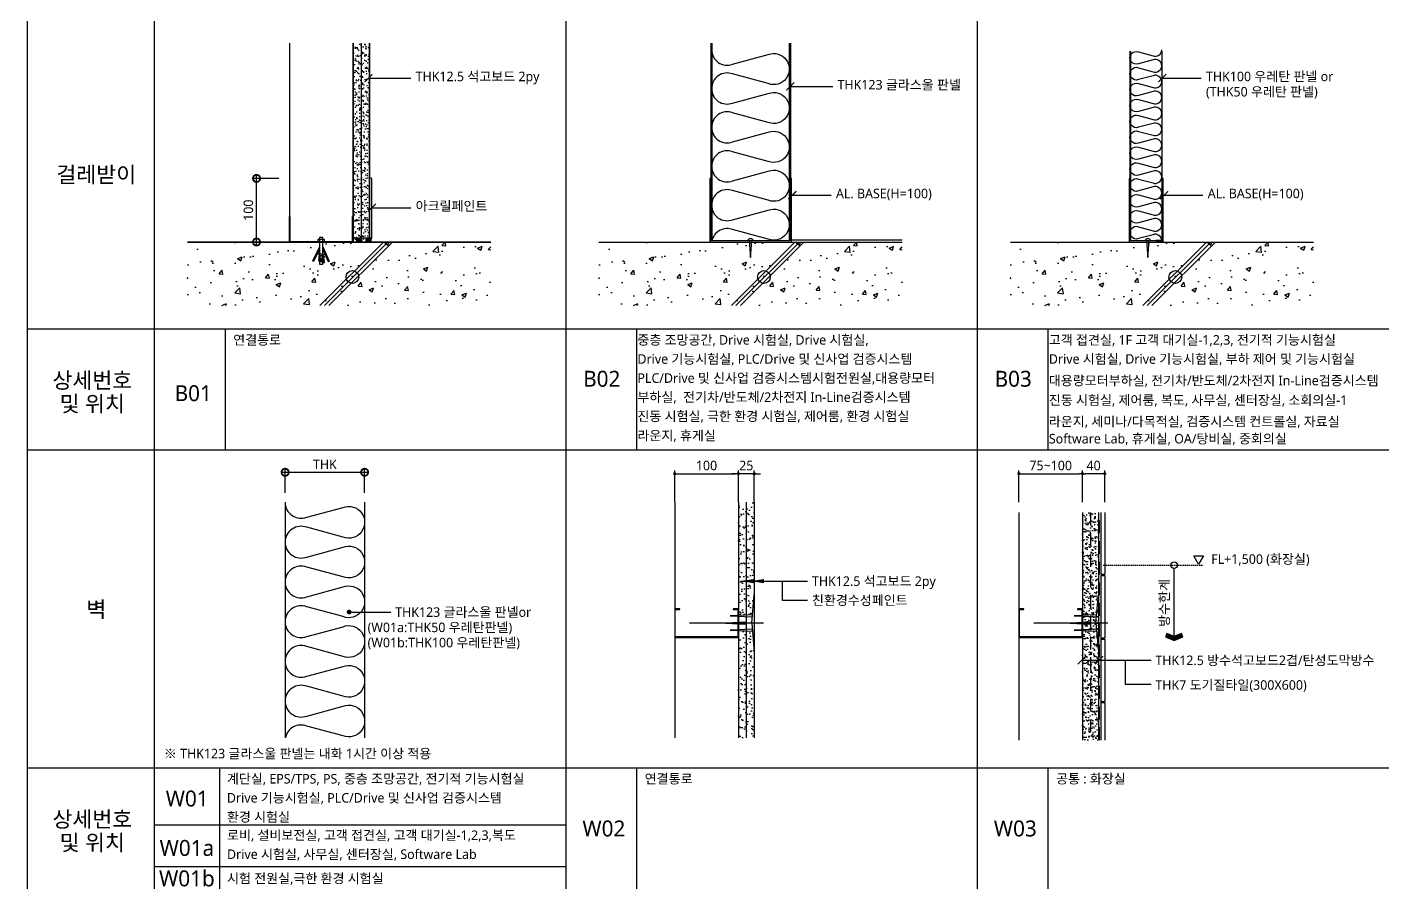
# Model space of a CAD drawing. Header units: millimetres. Extents: x 233 to 16681, y 105 to 2867.
# Drawn here: x 8642 to 10775, y 105 to 1460 of the extents above; entities that cross this region are included whole.
import ezdxf
from ezdxf.enums import TextEntityAlignment as Align

# ---------------------------------------------------------------- set-up
doc = ezdxf.new("R2010")
doc.units = ezdxf.units.MM
doc.header["$LTSCALE"] = 5
for name, pattern in [('C301', [30, 27, -1, 1, -1]), ('DOT', [6.35, 0, -6.35]), ('HIDDENX25', [6.5, 4, -2.5])]:
    doc.linetypes.add(name, pattern=pattern)
doc.layers.get('Defpoints').update_dxf_attribs({"color": 137})
for name, color, linetype in [('01-CEN', 1, 'C301'), ('01FIN', 9, 'Continuous'), ('01HAT', 8, 'Continuous'), ('01석고보드', 73, 'Continuous'), ('01외벽패널', 3, 'Continuous'), ('01하지철물', 8, 'Continuous'), ('2', 2, 'Continuous'), ('7', 7, 'Continuous'), ('8', 8, 'Continuous'), ('8hat', 8, 'Continuous'), ('A-ANNO-LEDE', 6, 'Continuous'), ('A-TABL-ENDL', 2, 'Continuous'), ('A-TABL-SUBL', 4, 'Continuous'), ('CON', 2, 'Continuous'), ('DIM', 7, 'Continuous'), ('FIN-5', 5, 'Continuous'), ('FIN4', 4, 'Continuous'), ('HAT', 8, 'Continuous'), ('HAT8', 8, 'Continuous'), ('INSUL', 252, 'Continuous'), ('SYM-2', 3, 'Continuous'), ('SYM-LEAD', 6, 'Continuous'), ('TEXT', 3, 'Continuous'), ('WAL4', 4, 'HIDDENX25'), ('WID', 4, 'Continuous')]:
    doc.layers.add(name, color=color, linetype=linetype)
doc.styles.add('arial', font='malgun.ttf')
doc.styles.add('S1', font='malgun.ttf')
doc.styles.get("Standard").update_dxf_attribs({"font": 'malgun.ttf'})
doc.styles.add('굴림체(옥산)', font='malgun.ttf')
doc.styles.add('스타일1', font='malgun.ttf')
doc.dimstyles.new('CJA$0', dxfattribs={"dimscale": 300, "dimtxt": 2.7, "dimasz": 1, "dimexe": 2, "dimexo": 3, "dimgap": 1, "dimtad": 1, "dimdec": 0, "dimzin": 1, "dimdsep": 46, "dimtxsty": 'arial', "dimblk": 'DOT', "dimcen": 0.09, "dimdle": 1, "dimclrd": 256, "dimclre": 256, "dimclrt": 3, "dimadec": 0, "dimazin": 0, "dimtfac": 1, "dimtdec": 0, "dimtmove": 2, "dimatfit": 3, "dimldrblk": 'DOT', "dimfxl": 1, "dimtolj": 1, "dimtzin": 1, "dimarcsym": 0})
doc.dimstyles.new('CJA-5', dxfattribs={"dimscale": 5, "dimtxt": 3, "dimasz": 1, "dimexe": 1, "dimexo": 1, "dimgap": 1, "dimtad": 1, "dimdec": 0, "dimdsep": 46, "dimtxsty": 'arial', "dimblk": 'DOT', "dimcen": 1, "dimclrd": 7, "dimclre": 7, "dimclrt": 3, "dimadec": 0, "dimazin": 0, "dimtfac": 1, "dimtdec": 0, "dimtix": 1, "dimtmove": 2, "dimatfit": 3, "dimldrblk": 'DOT', "dimfxl": 1, "dimtolj": 1, "dimtzin": 0, "dimlwd": -1, "dimlwe": -1, "dimarcsym": 0})
doc.dimstyles.new('DIM-QD 1', dxfattribs={"dimtxt": 3, "dimasz": 1.5, "dimexe": 1, "dimexo": 0, "dimgap": 1, "dimtad": 1, "dimdec": 3, "dimdsep": 46, "dimlunit": 6, "dimtxsty": '굴림체(옥산)', "dimblk1": 'ARCHTICK', "dimblk2": 'ARCHTICK', "dimsah": 1, "dimcen": 0, "dimclrd": 256, "dimclre": 256, "dimclrt": 3, "dimazin": 2, "dimtfac": 1, "dimtdec": 3, "dimtix": 1, "dimtmove": 2, "dimatfit": 3, "dimldrblk": 'ARCHTICK', "dimfxl": 1, "dimtolj": 1, "dimtzin": 0, "dimarcsym": 0})
doc.dimstyles.new('LEDER-triangle', dxfattribs={"dimscale": 4, "dimtxt": 3, "dimasz": 5, "dimexe": 2, "dimexo": 2, "dimgap": 1, "dimtad": 1, "dimtxsty": 'arial', "dimblk": 'DOTSMALL', "dimcen": 1, "dimdle": 2, "dimclrd": 256, "dimclre": 256, "dimclrt": 256, "dimadec": 0, "dimazin": 0, "dimtfac": 1, "dimtmove": 0, "dimatfit": 3, "dimfxl": 1, "dimlwd": -1, "dimlwe": -1, "dimarcsym": 0})
pattern_1 = [(37.50000000000001, (0, -690), (-0.4800093887952137, 14.68239711988027), [0, -11.5824, 0, -12.954, 0, -12.3825]), (7.499999999999999, (0, -690), (13.48569849414008, 21.50475301705063), [0, -6.248400000000001, 0, -10.4394, 0, -4.0005]), (327.5, (-9.372599999999998, -690), (23.72977110724374, 0.04311554035637286), [0, -3.81, 0, -13.716, 0, -17.907]), (317.5, (-9.372599999999998, -690), (22.90669357416892, 6.687879697716489), [0, -1.905, 0, -8.991599999999998, 0, -10.287])]

# ---------------------------------------------------------------- blocks, each defined once
blk = doc.blocks.new('_ARCHTICK')
at = {"color": 0, "linetype": 'ByBlock', "const_width": 0.15}
blk.add_lwpolyline([(-0.5, -0.5), (0.5, 0.5)], dxfattribs=at)
blk = doc.blocks.new('_DotSmall')
at = {"color": 0, "linetype": 'ByBlock', "const_width": 0.5}
blk.add_lwpolyline([(-0.0625, 0, 1), (0.0625, 0, 1)], format="xyb", close=True, dxfattribs=at)
blk = doc.blocks.new('*D14')
at = {"layer": 'Defpoints', "color": 0, "transparency": 16777216}
for p in [(9173.255439051158, 760.018997980429), (9048.255439051158, 712.7923357180871), (9173.255439051158, 712.7923357180871)]:
    blk.add_point(p, dxfattribs=at)
at = {"layer": 'DIM', "color": 7, "lineweight": -2, "transparency": 16777216}
for p, q in [((9043.255439051158, 760.018997980429), (9178.255439051158, 760.018997980429)), ((9048.255439051158, 727.7923357180871), (9048.255439051158, 765.018997980429)), ((9173.255439051158, 727.7923357180871), (9173.255439051158, 765.018997980429))]:
    blk.add_line(p, q, dxfattribs=at)
at = {"layer": 'DIM', "color": 7, "lineweight": -2, "transparency": 16777216, "xscale": 22.5, "yscale": 22.5, "zscale": 22.5, "rotation": 180}
blk.add_blockref('_DotSmall', (9048.255439051158, 760.018997980429), dxfattribs=at)
at = {"layer": 'DIM', "color": 7, "lineweight": -2, "transparency": 16777216, "xscale": 22.5, "yscale": 22.5, "zscale": 22.5}
blk.add_blockref('_DotSmall', (9173.255439051158, 760.018997980429), dxfattribs=at)
at = {"layer": 'DIM', "color": 3, "transparency": 16777216, "insert": (9110.755439051158, 772.518997980429), "char_height": 15, "attachment_point": 5, "style": '스타일1'}
blk.add_mtext('\\A1;THK', dxfattribs=at)
blk = doc.blocks.new('_DOT')
at = {"color": 0, "linetype": 'ByBlock'}
blk.add_line((-0.5, 0), (-1, 0), dxfattribs=at)
at = {"color": 0, "linetype": 'ByBlock', "const_width": 0.5}
blk.add_lwpolyline([(-0.25, 0, 1), (0.25, 0, 1)], format="xyb", close=True, dxfattribs=at)
blk = doc.blocks.new('*D29')
at = {"layer": 'Defpoints', "color": 0, "transparency": 16777216}
for p in [(9760.955505515418, 757.7923357185055), (9760.955505515418, 707.7923357180765), (9785.955505515416, 707.7923357180871)]:
    blk.add_point(p, dxfattribs=at)
at = {"layer": 'DIM', "color": 7, "transparency": 16777216}
for p, q in [((9755.955505515418, 757.7923357185055), (9750.955505515418, 757.7923357185055)), ((9760.955505515418, 712.7923357180765), (9760.955505515418, 762.7923357185055)), ((9785.955505515416, 757.7923357185055), (9760.955505515418, 757.7923357185055)), ((9785.955505515416, 712.7923357180871), (9785.955505515416, 762.7923357185055)), ((9790.955505515416, 757.7923357185055), (9795.955505515416, 757.7923357185055))]:
    blk.add_line(p, q, dxfattribs=at)
at = {"layer": 'DIM', "color": 7, "transparency": 16777216, "xscale": 5, "yscale": 5, "zscale": 5}
blk.add_blockref('_DOT', (9760.955505515418, 757.7923357185055), dxfattribs=at)
at = {"layer": 'DIM', "color": 7, "transparency": 16777216, "xscale": 5, "yscale": 5, "zscale": 5, "rotation": 180}
blk.add_blockref('_DOT', (9785.955505515416, 757.7923357185055), dxfattribs=at)
at = {"layer": 'DIM', "color": 3, "transparency": 16777216, "insert": (9773.455505515416, 770.5419960445925), "char_height": 15, "attachment_point": 5, "style": 'arial'}
blk.add_mtext('\\A1;25', dxfattribs=at)
blk = doc.blocks.new('*D31')
at = {"layer": 'Defpoints', "color": 0, "transparency": 16777216}
for p in [(9003.291778065837, 1222.086171314164), (9053.291778066286, 1222.086171314164), (9053.291778066243, 1122.086171314048)]:
    blk.add_point(p, dxfattribs=at)
at = {"layer": 'DIM', "color": 7, "lineweight": -2, "transparency": 16777216}
for p, q in [((9038.291778066286, 1222.086171314164), (8998.291778065837, 1222.086171314164)), ((9003.291778065837, 1117.086171314048), (9003.291778065837, 1227.086171314164)), ((9038.291778066243, 1122.086171314048), (8998.291778065837, 1122.086171314048))]:
    blk.add_line(p, q, dxfattribs=at)
at = {"layer": 'DIM', "color": 7, "lineweight": -2, "transparency": 16777216, "xscale": 22.5, "yscale": 22.5, "zscale": 22.5}
for p, rotation in [((9003.291778065837, 1222.086171314164), 90), ((9003.291778065837, 1122.086171314048), 270)]:
    blk.add_blockref('_DotSmall', p, dxfattribs=dict(at, rotation=rotation))
at = {"layer": 'DIM', "color": 3, "transparency": 16777216, "insert": (8990.501356870185, 1172.086171314107), "char_height": 15, "attachment_point": 5, "rotation": 90, "style": '스타일1'}
blk.add_mtext('\\A1;100', dxfattribs=at)
blk = doc.blocks.new('HILTI')
at = {"layer": '2'}
blk.add_lwpolyline([(4, 0, 1), (-4, 0)], format="xyb", close=True, dxfattribs=at)
blk.add_lwpolyline([(2, 0), (0, -26), (-2, 0)], dxfattribs=at)
blk = doc.blocks.new('*D32')
at = {"layer": 'Defpoints', "color": 0, "transparency": 16777216}
for p in [(9760.955505515414, 757.7923357185055), (9660.95550551612, 707.7923357181189), (9760.955505515414, 707.7923357180765)]:
    blk.add_point(p, dxfattribs=at)
at = {"layer": 'DIM', "color": 7, "transparency": 16777216}
for p, q in [((9660.95550551612, 712.7923357181189), (9660.95550551612, 762.7923357185055)), ((9665.95550551612, 757.7923357185055), (9755.955505515414, 757.7923357185055)), ((9760.955505515414, 712.7923357180765), (9760.955505515414, 762.7923357185055))]:
    blk.add_line(p, q, dxfattribs=at)
at = {"layer": 'DIM', "color": 7, "transparency": 16777216, "xscale": 5, "yscale": 5, "zscale": 5, "rotation": 180}
blk.add_blockref('_DOT', (9660.95550551612, 757.7923357185055), dxfattribs=at)
at = {"layer": 'DIM', "color": 7, "transparency": 16777216, "xscale": 5, "yscale": 5, "zscale": 5}
blk.add_blockref('_DOT', (9760.955505515414, 757.7923357185055), dxfattribs=at)
at = {"layer": 'DIM', "color": 3, "transparency": 16777216, "insert": (9710.955505515767, 770.5827569141576), "char_height": 15, "attachment_point": 5, "style": 'arial'}
blk.add_mtext('\\A1;100', dxfattribs=at)
blk = doc.blocks.new('*D33')
at = {"layer": 'Defpoints', "color": 0, "transparency": 16777216}
for p in [(10302.13086669576, 757.7923357184834), (10302.13086669576, 707.7923357180545), (10337.13086669573, 707.792335718065)]:
    blk.add_point(p, dxfattribs=at)
at = {"layer": 'DIM', "color": 7, "transparency": 16777216}
for p, q in [((10302.13086669576, 712.7923357180545), (10302.13086669576, 762.7923357184834)), ((10332.13086669573, 757.7923357184834), (10307.13086669576, 757.7923357184834)), ((10337.13086669573, 712.792335718065), (10337.13086669573, 762.7923357184834))]:
    blk.add_line(p, q, dxfattribs=at)
at = {"layer": 'DIM', "color": 7, "transparency": 16777216, "xscale": 5, "yscale": 5, "zscale": 5, "rotation": 180}
blk.add_blockref('_DOT', (10302.13086669576, 757.7923357184834), dxfattribs=at)
at = {"layer": 'DIM', "color": 7, "transparency": 16777216, "xscale": 5, "yscale": 5, "zscale": 5}
blk.add_blockref('_DOT', (10337.13086669573, 757.7923357184834), dxfattribs=at)
at = {"layer": 'DIM', "color": 3, "transparency": 16777216, "insert": (10319.63086669575, 770.5419960445704), "char_height": 15, "attachment_point": 5, "style": 'arial'}
blk.add_mtext('\\A1;40', dxfattribs=at)
blk = doc.blocks.new('*D34')
at = {"layer": 'Defpoints', "color": 0, "transparency": 16777216}
for p in [(10302.13086669576, 757.7923357184834), (10202.13086669647, 707.7923357180969), (10302.13086669576, 707.7923357180545)]:
    blk.add_point(p, dxfattribs=at)
at = {"layer": 'DIM', "color": 7, "transparency": 16777216}
for p, q in [((10202.13086669647, 712.7923357180969), (10202.13086669647, 762.7923357184834)), ((10207.13086669647, 757.7923357184834), (10297.13086669576, 757.7923357184834)), ((10302.13086669576, 712.7923357180545), (10302.13086669576, 762.7923357184834))]:
    blk.add_line(p, q, dxfattribs=at)
at = {"layer": 'DIM', "color": 7, "transparency": 16777216, "xscale": 5, "yscale": 5, "zscale": 5, "rotation": 180}
blk.add_blockref('_DOT', (10202.13086669647, 757.7923357184834), dxfattribs=at)
at = {"layer": 'DIM', "color": 7, "transparency": 16777216, "xscale": 5, "yscale": 5, "zscale": 5}
blk.add_blockref('_DOT', (10302.13086669576, 757.7923357184834), dxfattribs=at)
at = {"layer": 'DIM', "color": 3, "transparency": 16777216, "insert": (10252.13086669611, 770.5827569141355), "char_height": 15, "attachment_point": 5, "style": 'arial'}
blk.add_mtext('\\A1;75~100', dxfattribs=at)

msp = doc.modelspace()

# ---------------------------------------------------------------- hatches: boundary and pattern name
at = {"layer": '01HAT'}
h = msp.add_hatch(dxfattribs=at)
h.set_pattern_fill('AR-SAND', color=256, scale=0.3, style=0)
h.set_pattern_definition(pattern_1)
h.paths.add_polyline_path([(9773.455505515418, 712.7923357180871), (9760.955505515416, 712.7923357180871), (9760.955505515416, 534.8339166273886), (9773.455505515418, 535.4094396967314)])
h = msp.add_hatch(dxfattribs=at)
h.set_pattern_fill('AR-SAND', color=256, scale=0.3, style=0)
h.set_pattern_definition(pattern_1)
h.paths.add_polyline_path([(9785.955505515416, 712.7923357180871), (9773.455505515418, 712.7923357180871), (9773.455505515418, 535.4094396967314), (9781.99921235532, 535.8028077274566), (9781.99921235532, 535.9935613613115), (9783.133359508556, 535.9935613613115), (9785.955505515416, 567.7427039384768)])
h = msp.add_hatch(dxfattribs=at)
h.set_pattern_fill('AR-SAND', color=256, scale=0.3, style=0)
h.set_pattern_definition(pattern_1)
h.paths.add_polyline_path([(9773.455505515416, 510.5776830258917), (9760.955505515416, 511.1532060952345), (9760.955505515416, 500.2427039384847), (9760.955505515416, 342.6448358499094), (9773.455505515416, 342.6448358499094)])
h = msp.add_hatch(dxfattribs=at)
h.set_pattern_fill('AR-SAND', color=256, scale=0.3, style=0)
h.set_pattern_definition(pattern_1)
h.paths.add_polyline_path([(9785.955505515414, 477.7427039384977), (9783.088762633386, 509.9935613613115), (9781.99921235532, 509.9935613613115), (9781.99921235532, 510.1843149951665), (9773.455505515416, 510.5776830258917), (9773.455505515416, 342.6448358499094), (9785.955505515414, 342.6448358499094)])
at = {"layer": '8'}
h = msp.add_hatch(dxfattribs=at)
h.set_pattern_fill('ANSI31', color=256, scale=10, style=0)
h.set_pattern_definition([(45, (-20111.99784656431, 11277.59988970966), (-0.8838834764831843, 0.8838834764831844), [])])
edge = h.paths.add_edge_path()
edge.add_ellipse((9164.671936616272, 1125.086171314163), major_axis=(-4.767316265977567, 4.23720128256976e-12), ratio=0.6292848706954002, start_angle=0, end_angle=360, ccw=False)
at = {"layer": 'HAT'}
h = msp.add_hatch(dxfattribs=at)
h.set_pattern_fill('AR-CONC', color=256, scale=0.4, style=0)
h.set_pattern_definition([(49.99999999999999, (-78090.11809478125, -61540.41905747073), (72.8738675984016, -6.375634215561234), [7.620000000000001, -83.82000000000001]), (355, (-78090.11809478125, -61540.41905747073), (-14.09736856998774, 76.42273809561406), [6.096, -67.056233668]), (100.4514447, (-78084.04529198125, -61540.95035887073), (58.77649883614131, 70.04710076487804), [6.476003519999999, -71.23609783999997]), (46.18420000000002, (-78090.11809478125, -61520.09905747074), (108.431616356852, -16.81693117309086), [11.42999999999995, -125.7299999999996]), (96.63555760999992, (-78081.08213478126, -61521.50045747074), (94.96165362060121, 98.97044983908862), [9.714009256, -106.854243264]), (351.1841511700001, (-78090.11809478125, -61520.09905747074), (94.96165362599082, 98.97044983421307), [9.143986828000001, -100.583892768]), (21, (-78079.95809478125, -61525.17905747074), (60.645756507653, -40.90607927483504), [7.620000000000001, -83.82000000000001]), (326.0000000000001, (-78079.95809478125, -61525.17905747074), (24.72081133905883, 73.6751864489277), [6.096, -67.056]), (71.45144499999999, (-78074.90428174126, -61528.58789743074), (85.36656771148647, 32.7691075543621), [6.476003520000001, -71.23597504]), (37.50000000000001, (-78090.11809478125, -61540.41905747073), (1.235441300236727, 33.82201554926124), [0, -66.2432, 0, -68.072, 0, -67.31]), (7.499999999999999, (-78090.11809478125, -61540.41905747073), (26.7278650041223, 40.0722299272478), [0, -38.8112, 0, -64.7192, 0, -25.654]), (327.5, (-78112.77489478125, -61540.41905747073), (54.23623806674856, -2.291497597069378), [0, -25.4, 0, -79.248, 0, -105.156]), (317.5, (-78122.93489478125, -61540.41905747073), (59.25167255440722, 10.17059641333321), [0, -33.02, 0, -52.62880000000001, 0, -74.676])])
h.paths.add_polyline_path([(8894.659753329513, 1022.086171314164), (9371.545410424631, 1022.086171314164), (9371.545410424631, 1122.086171314164), (8894.659753329513, 1122.086171314164)])
h = msp.add_hatch(dxfattribs=at)
h.set_pattern_fill('AR-CONC', color=256, scale=0.4, style=0)
h.set_pattern_definition([(49.99999999999999, (-77442.97638350898, -61540.41905747073), (72.8738675984016, -6.375634215561234), [7.620000000000001, -83.82000000000001]), (355, (-77442.97638350898, -61540.41905747073), (-14.09736856998774, 76.42273809561406), [6.096, -67.056233668]), (100.4514447, (-77436.90358070898, -61540.95035887073), (58.77649883614131, 70.04710076487804), [6.476003519999999, -71.23609783999997]), (46.18420000000002, (-77442.97638350898, -61520.09905747074), (108.431616356852, -16.81693117309086), [11.42999999999995, -125.7299999999996]), (96.63555760999992, (-77433.94042350899, -61521.50045747074), (94.96165362060121, 98.97044983908862), [9.714009256, -106.854243264]), (351.1841511700001, (-77442.97638350898, -61520.09905747074), (94.96165362599082, 98.97044983421307), [9.143986828000001, -100.583892768]), (21, (-77432.81638350898, -61525.17905747074), (60.645756507653, -40.90607927483504), [7.620000000000001, -83.82000000000001]), (326.0000000000001, (-77432.81638350898, -61525.17905747074), (24.72081133905883, 73.6751864489277), [6.096, -67.056]), (71.45144499999999, (-77427.76257046899, -61528.58789743074), (85.36656771148647, 32.7691075543621), [6.476003520000001, -71.23597504]), (37.50000000000001, (-77442.97638350898, -61540.41905747073), (1.235441300236727, 33.82201554926124), [0, -66.2432, 0, -68.072, 0, -67.31]), (7.499999999999999, (-77442.97638350898, -61540.41905747073), (26.7278650041223, 40.0722299272478), [0, -38.8112, 0, -64.7192, 0, -25.654]), (327.5, (-77465.63318350898, -61540.41905747073), (54.23623806674856, -2.291497597069378), [0, -25.4, 0, -79.248, 0, -105.156]), (317.5, (-77475.79318350898, -61540.41905747073), (59.25167255440722, 10.17059641333321), [0, -33.02, 0, -52.62880000000001, 0, -74.676])])
h.paths.add_polyline_path([(9541.801464601785, 1022.086171314162), (10018.6871216969, 1022.086171314163), (10018.6871216969, 1122.086171314162), (9541.801464601785, 1122.086171314162)])
h = msp.add_hatch(dxfattribs=at)
h.set_pattern_fill('AR-CONC', color=256, scale=0.4, style=0)
h.set_pattern_definition([(49.99999999999999, (-76795.97638350898, -61540.41905747073), (72.8738675984016, -6.375634215561234), [7.620000000000001, -83.82000000000001]), (355, (-76795.97638350898, -61540.41905747073), (-14.09736856998774, 76.42273809561406), [6.096, -67.056233668]), (100.4514447, (-76789.90358070898, -61540.95035887073), (58.77649883614131, 70.04710076487804), [6.476003519999999, -71.23609783999997]), (46.18420000000002, (-76795.97638350898, -61520.09905747074), (108.431616356852, -16.81693117309086), [11.42999999999995, -125.7299999999996]), (96.63555760999992, (-76786.94042350899, -61521.50045747074), (94.96165362060121, 98.97044983908862), [9.714009256, -106.854243264]), (351.1841511700001, (-76795.97638350898, -61520.09905747074), (94.96165362599082, 98.97044983421307), [9.143986828000001, -100.583892768]), (21, (-76785.81638350898, -61525.17905747074), (60.645756507653, -40.90607927483504), [7.620000000000001, -83.82000000000001]), (326.0000000000001, (-76785.81638350898, -61525.17905747074), (24.72081133905883, 73.6751864489277), [6.096, -67.056]), (71.45144499999999, (-76780.76257046899, -61528.58789743074), (85.36656771148647, 32.7691075543621), [6.476003520000001, -71.23597504]), (37.50000000000001, (-76795.97638350898, -61540.41905747073), (1.235441300236727, 33.82201554926124), [0, -66.2432, 0, -68.072, 0, -67.31]), (7.499999999999999, (-76795.97638350898, -61540.41905747073), (26.7278650041223, 40.0722299272478), [0, -38.8112, 0, -64.7192, 0, -25.654]), (327.5, (-76818.63318350898, -61540.41905747073), (54.23623806674856, -2.291497597069378), [0, -25.4, 0, -79.248, 0, -105.156]), (317.5, (-76828.79318350898, -61540.41905747073), (59.25167255440722, 10.17059641333321), [0, -33.02, 0, -52.62880000000001, 0, -74.676])])
h.paths.add_polyline_path([(10188.80146460179, 1022.086171314161), (10665.6871216969, 1022.086171314162), (10665.6871216969, 1122.086171314161), (10188.80146460179, 1122.086171314161)])
at = {"layer": 'HAT8'}
h = msp.add_hatch(dxfattribs=at)
h.set_pattern_fill('AR-SAND', color=256, scale=5, style=0)
h.set_pattern_definition([(37.50000000000001, (4201.178048743041, 709.999999972219), (-0.3149667905480408, 9.634118845065792), [0, -7.6, 0, -8.5, 0, -8.125]), (7.499999999999999, (4201.178048743041, 709.999999972219), (8.848883526338636, 14.1107303261487), [0, -4.1, 0, -6.850000000000001, 0, -2.625]), (327.5, (4195.028048743041, 709.999999972219), (15.57070930875748, 0.02829526768482471), [0, -2.5, 0, -9, 0, -11.75]), (317.5, (4195.028048743041, 709.999999972219), (15.03063302286147, 4.388377824671247), [0, -1.25, 0, -5.899999999999999, 0, -6.75])])
h.paths.add_polyline_path([(9180.921528842271, 1123.686171314171), (9155.421528842271, 1123.686171314169), (9155.421528842271, 1434.904248671442), (9180.421528842271, 1434.904248671442)])
h = msp.add_hatch(dxfattribs=at)
h.set_pattern_fill('AR-SAND', color=256, scale=5, style=0)
h.set_pattern_definition([(37.50000000000001, (-12187.59707461434, -4831.680363804682), (-0.3149667905480408, 9.634118845065792), [0, -7.6, 0, -8.5, 0, -8.125]), (7.499999999999999, (-12187.59707461434, -4831.680363804682), (8.848883526338636, 14.1107303261487), [0, -4.1, 0, -6.850000000000001, 0, -2.625]), (327.5, (-12193.74707461437, -4831.680363804682), (15.57070930875748, 0.0282952676848214), [0, -2.5, 0, -9, 0, -11.75]), (317.5, (-12193.74707461437, -4831.680363804682), (15.03063302286147, 4.388377824671245), [0, -1.25, 0, -5.9, 0, -6.75])])
h.paths.add_polyline_path([(10314.63086669573, 696.5706365840747), (10302.13086669574, 696.5706365840747), (10302.13086669574, 339.0706365840747), (10314.63086669574, 339.0706365840747)])
h.paths.add_polyline_path([(10327.13086669573, 696.5706365840747), (10314.63086669574, 696.5706365840747), (10314.63086669574, 438.9616567352791), (10319.66573443562, 438.9616567352791), (10327.13086669573, 438.9616567352791)])
h.paths.add_polyline_path([(10327.13086669573, 438.9616567352791), (10319.66573443562, 438.9616567352791), (10314.63086669574, 438.9616567352791), (10314.63086669573, 339.0706365840747), (10327.13086669573, 339.0706365840747)])

# ---------------------------------------------------------------- linework, layer by layer
at = {"linetype": 'DOT', "ltscale": 0.1}
msp.add_line((10335.89641421994, 613.9767702226532), (10495.16507888348, 613.9767702226532), dxfattribs=at)
at = {"layer": '01-CEN'}
for p, q in [((9800.63080064856, 522.7427039384847), (9684.241238926505, 522.7427039384847)), ((10341.80616182887, 522.7427039384627), (10225.41660010681, 522.7427039384627))]:
    msp.add_line(p, q, dxfattribs=at)
at = {"layer": '01FIN'}
msp.add_line((10018.68712169686, 1125.086171314628), (9844.34429314895, 1125.086171314628), dxfattribs=at)
at = {"layer": '01석고보드'}
for p, q in [((9183.921528842271, 1128.086171314163), (9155.921528842271, 1128.086171314163)), ((9760.955505515416, 712.7923357180871), (9760.955505515416, 342.6448358499094)), ((9773.455505515418, 712.7923357180871), (9773.455505515416, 342.6448358499094)), ((9785.955505515416, 712.7923357180871), (9785.955505515414, 342.6448358499094)), ((9781.955505515416, 522.7427039384847), (9785.955505515416, 567.7427039384847)), ((10323.13086669572, 522.7427039384627), (10327.13086669572, 567.7427039384627)), ((9781.955505515416, 522.7427039384847), (9785.955505515416, 477.7427039384847)), ((10323.13086669572, 522.7427039384627), (10327.13086669572, 477.7427039384627))]:
    msp.add_line(p, q, dxfattribs=at)
at = {"layer": '01외벽패널'}
for p, q in [((9054.891778066609, 1434.904248671443), (9054.891778063853, 1123.68617131417)), ((9717.744293149322, 1434.904248671442), (9717.744293149322, 1131.686171314255)), ((9719.34429314895, 1434.904248671442), (9719.34429314895, 1123.686171314255)), ((9841.144293147832, 1434.904248671442), (9841.144293147832, 1123.686171314255)), ((9842.744293149322, 1434.904248671442), (9842.744293149322, 1123.686171314255)), ((9660.955505516165, 712.7923357180871), (9660.95550551289, 342.6448358499094))]:
    msp.add_line(p, q, dxfattribs=at)
at = {"layer": '01하지철물'}
for p, q in [((9054.89177806638, 1434.904248671442), (9054.89177806638, 1123.68617131417)), ((9660.955505515416, 712.7923357180871), (9660.955505515416, 342.6448358499092)), ((10202.13086669572, 696.5706365840747), (10202.13086669572, 339.0706365840747))]:
    msp.add_line(p, q, dxfattribs=at)
at = {"layer": '01하지철물', "color": 4}
for p, q in [((9102.108319623367, 1114.434491987848), (9091.176691538625, 1092.381009739866)), ((9102.108319623367, 1110.23816082072), (9092.807914987643, 1091.602468676907)), ((9110.277752139576, 1125.840279467446), (9099.897323278681, 1125.840279467446)), ((9099.897323278681, 1125.840279467446), (9099.897323278681, 1123.001314733685)), ((9102.108319623367, 1129.356469027508), (9102.108319623367, 1087.232468245128)), ((9107.734738062107, 1129.356469027508), (9102.108319623367, 1129.356469027508)), ((9107.734738062107, 1087.232468245128), (9107.734738062107, 1129.356469027508)), ((9107.734738062107, 1114.434491987848), (9117.554302622535, 1092.196049978533)), ((9107.734738062107, 1110.23816082072), (9115.923079173517, 1091.417508915808)), ((9110.277752139576, 1123.001314733685), (9110.277752139576, 1125.840279467446)), ((9092.807914987643, 1091.602468676907), (9091.176691538625, 1092.381009739866)), ((9100.134792099212, 1094.213661897038), (9109.943987064966, 1090.79120641043)), ((9100.134792099212, 1093.011176055805), (9109.943987064966, 1089.588720568964)), ((9100.227333247632, 1105.128508086359), (9110.036528213386, 1101.706052599517)), ((9100.227333247632, 1096.156133966563), (9110.036528213386, 1092.733678479954)), ((9100.319874395587, 1102.908538440983), (9110.129069361807, 1099.486082954375)), ((9100.319874395587, 1100.411071219989), (9110.129069361807, 1096.988615733381)), ((9100.319874395587, 1097.913603998763), (9110.129069361807, 1094.491148512387)), ((9115.923079173517, 1091.417508915808), (9117.554302622535, 1092.196049978533)), ((9102.108319623367, 1087.232468245128), (9107.734738062107, 1087.232468245128)), ((9781.99921235532, 535.8028077274566), (9748.133359507625, 534.2435613613115)), ((9748.133359507625, 534.2435613613115), (9781.99921235532, 532.6843149951665)), ((9783.133359507625, 535.9935613613115), (9781.99921235532, 535.9935613613115)), ((9781.99921235532, 535.9935613613115), (9781.99921235532, 535.8028077274566)), ((9783.133359507625, 532.4935613613115), (9783.133359507625, 535.9935613613115)), ((10323.17457353563, 535.8028077274346), (10289.30872068793, 534.2435613612895)), ((10289.30872068793, 534.2435613612895), (10323.17457353563, 532.6843149951444)), ((10324.30872068793, 535.9935613612895), (10323.17457353563, 535.9935613612895)), ((10323.17457353563, 535.9935613612895), (10323.17457353563, 535.8028077274346)), ((10324.30872068793, 532.4935613612895), (10324.30872068793, 535.9935613612895)), ((9772.321358363111, 524.3019503046298), (9741.455505515416, 522.7427039384847)), ((9741.455505515416, 522.7427039384847), (9772.321358363111, 521.1834575723396)), ((9781.99921235532, 513.3028077274566), (9748.133359507625, 511.7435613613115)), ((9748.133359507625, 511.7435613613115), (9781.99921235532, 510.1843149951665)), ((9772.321358363111, 524.4927039384847), (9772.321358363111, 524.3019503046298)), ((9773.455505515416, 524.4927039384847), (9772.321358363111, 524.4927039384847)), ((9772.321358363111, 521.1834575723396), (9772.321358363111, 520.9927039384847)), ((9772.321358363111, 520.9927039384847), (9773.455505515416, 520.9927039384847)), ((9773.455505515416, 520.9927039384847), (9773.455505515416, 524.4927039384847)), ((9781.99921235532, 532.6843149951665), (9781.99921235532, 532.4935613613115)), ((9781.99921235532, 532.4935613613115), (9783.133359507625, 532.4935613613115)), ((9781.99921235532, 513.4935613613115), (9781.99921235532, 513.3028077274566)), ((9783.133359507625, 513.4935613613115), (9781.99921235532, 513.4935613613115)), ((9783.133359507625, 509.9935613613115), (9783.133359507625, 513.4935613613115)), ((10313.49671954342, 524.3019503046078), (10282.63086669572, 522.7427039384627)), ((10282.63086669572, 522.7427039384627), (10313.49671954342, 521.1834575723176)), ((10323.17457353563, 513.3028077274346), (10289.30872068793, 511.7435613612895)), ((10289.30872068793, 511.7435613612895), (10323.17457353563, 510.1843149951444)), ((10313.49671954342, 524.4927039384627), (10313.49671954342, 524.3019503046078)), ((10314.63086669572, 524.4927039384627), (10313.49671954342, 524.4927039384627)), ((10313.49671954342, 521.1834575723176), (10313.49671954342, 520.9927039384627)), ((10313.49671954342, 520.9927039384627), (10314.63086669572, 520.9927039384627)), ((10314.63086669572, 520.9927039384627), (10314.63086669572, 524.4927039384627)), ((10323.17457353563, 532.6843149951444), (10323.17457353563, 532.4935613612895)), ((10323.17457353563, 532.4935613612895), (10324.30872068793, 532.4935613612895)), ((10323.17457353563, 513.4935613612895), (10323.17457353563, 513.3028077274346)), ((10324.30872068793, 513.4935613612895), (10323.17457353563, 513.4935613612895)), ((10324.30872068793, 509.9935613612895), (10324.30872068793, 513.4935613612895)), ((9781.99921235532, 510.1843149951665), (9781.99921235532, 509.9935613613115)), ((9781.99921235532, 509.9935613613115), (9783.133359507625, 509.9935613613115)), ((10323.17457353563, 510.1843149951444), (10323.17457353563, 509.9935613612895)), ((10323.17457353563, 509.9935613612895), (10324.30872068793, 509.9935613612895))]:
    msp.add_line(p, q, dxfattribs=at)
for points in [[(9844.34429314895, 1122.086171314162), (9844.34429314895, 1222.086171314162), (9842.744293149322, 1222.086171314162), (9842.744293149322, 1123.686171314255), (9717.744293149322, 1123.686171314255), (9717.744293149322, 1222.086171314162), (9716.144293149695, 1222.086171314162), (9716.144293149695, 1122.086171314162)], [(10428.96945531005, 1122.086171314161), (10428.96945531005, 1222.086171314161), (10427.36945531042, 1222.086171314161), (10427.36945531042, 1123.686171314254), (10377.36945531042, 1123.686171314254), (10377.36945531042, 1222.086171314161), (10375.76945531079, 1222.086171314161), (10375.76945531079, 1122.086171314161)], [(9054.921528842271, 1122.086171314163), (9054.921528842271, 1162.086171314163), (9055.72152884255, 1162.086171314163), (9055.72152884255, 1122.886171313976), (9154.121528842457, 1122.886171313976), (9154.121528842457, 1162.086171314163), (9154.921528842271, 1162.086171314163), (9154.921528842271, 1122.086171314163)], [(9668.955505515416, 544.4427039384382), (9668.955505515416, 545.2427039384847), (9660.955505515416, 545.2427039384847), (9660.955505515416, 500.2427039384847), (9760.955505515416, 500.2427039384847), (9760.955505515416, 545.2427039384847), (9752.955505515416, 545.2427039384847), (9752.955505515416, 544.4427039384382), (9760.155505514671, 544.4427039384382), (9760.155505514671, 501.0427039385313), (9661.755505514298, 501.0427039385313), (9661.755505514298, 544.4427039384382)], [(10210.13086669572, 544.4427039384161), (10210.13086669572, 545.2427039384627), (10202.13086669572, 545.2427039384627), (10202.13086669572, 500.2427039384627), (10302.13086669572, 500.2427039384627), (10302.13086669572, 545.2427039384627), (10294.13086669572, 545.2427039384627), (10294.13086669572, 544.4427039384161), (10301.33086669498, 544.4427039384161), (10301.33086669498, 501.0427039385092), (10202.93086669461, 501.0427039385092), (10202.93086669461, 544.4427039384161)]]:
    msp.add_lwpolyline(points, close=True, dxfattribs=at)
at = {"layer": '2'}
msp.add_line((8894.659753329513, 1122.086171314164), (9371.545410424631, 1122.086171314162), dxfattribs=at)
at = {"layer": '7'}
for p, q in [((9183.921528842271, 1222.201314733639), (9180.921528842271, 1222.201314733639)), ((9183.921528842271, 1222.086171314163), (9183.921528842271, 1128.086171314163))]:
    msp.add_line(p, q, dxfattribs=at)
at = {"layer": '8', "extrusion": (0, 0, -1)}
msp.add_ellipse((9164.671936616272, 1125.086171314163), major_axis=(-4.767316265977567, 4.23720128256976e-12), ratio=0.6292848706954002, dxfattribs=at)
at = {"layer": '8'}
for centre in [(9177.719352162414, 1124.666743992637), (9179.005017502204, 1124.666743992637), (9180.290682841995, 1124.666743992637), (9181.576348181785, 1124.666743992637), (9182.862013521575, 1124.666743992637), (9184.147678861365, 1124.666743992637), (9185.433344201156, 1124.666743992637)]:
    msp.add_ellipse(centre, major_axis=(5.84873766708173e-12, 4.334655175200465), ratio=0.5675040040993763, start_param=0.6618477790174677, end_param=2.208479061132238, dxfattribs=at)
at = {"layer": '8hat'}
for p, q in [((9202.873083431536, 1122.086171314157), (9102.873083432014, 1022.086171314164)), ((9209.944151243457, 1122.086171314157), (9109.944151243926, 1022.086171314164)), ((9217.015219055349, 1122.086171314157), (9117.015219055362, 1022.086171314164)), ((9850.014794703808, 1122.086171314155), (9750.014794704286, 1022.086171314162)), ((9857.085862515729, 1122.086171314155), (9757.085862516196, 1022.086171314162)), ((9864.156930327621, 1122.086171314155), (9764.156930327634, 1022.086171314162)), ((10497.01479470381, 1122.086171314154), (10397.01479470429, 1022.086171314161)), ((10504.08586251573, 1122.086171314154), (10404.0858625162, 1022.086171314161)), ((10511.15693032762, 1122.086171314154), (10411.15693032764, 1022.086171314161))]:
    msp.add_line(p, q, dxfattribs=at)
for centre in [(9154.07323508455, 1067.018351497638), (9801.214946356822, 1067.018351497636), (10448.21494635682, 1067.018351497635)]:
    msp.add_circle(centre, 10.01436369654649, dxfattribs=at)
at = {"layer": 'A-ANNO-LEDE'}
for points in [[(10484.80085453186, 615.3964718780958), (10477.02382269867, 628.8666861452407), (10492.57788636504, 628.8666861452407)], [(10459.87809160754, 501.1176472791708), (10457.76116475233, 506.4099644171079), (10446.37809160754, 501.8567351592942), (10434.99501846276, 506.4099644171079), (10432.87809160754, 501.1176472791708), (10446.37809160754, 495.7176472791475)]]:
    msp.add_lwpolyline(points, close=True, dxfattribs=at)
for points in [[(10446.37809160754, 498.6876472791196), (10446.37809160754, 608.9767702226532)], [(9829.867709002256, 588.8673911076912), (9829.867709002256, 558.8673911076912), (9869.86577381353, 558.8673911076912)]]:
    msp.add_lwpolyline(points, dxfattribs=at)
msp.add_circle((10446.37809160754, 613.9767702226532), 5, dxfattribs=at)
for points in [[(10432.87809160754, 501.1176472790544), (10434.99501846276, 506.4099644171079), (10446.37809160754, 495.7176472791475), (10446.37809160754, 501.8567351592942)], [(10446.37809160754, 495.7176472791475), (10446.37809160754, 501.8567351592942), (10459.87809160754, 501.1176472790544), (10457.76116475233, 506.4099644171079)]]:
    msp.add_solid(points, dxfattribs=at)
at = {"layer": 'A-TABL-ENDL'}
for p, q in [((8642.500001641612, 2864.999999999651), (8642.500001641612, 104.9999999996508)), ((8842.498290052812, 2864.999258089839), (8842.498290052812, 104.9992580898393)), ((9489.498290052812, 2864.999258089839), (9489.498290052808, 104.9992580898393)), ((10136.49829005281, 2864.999258089839), (10136.49829005281, 104.9992580898393)), ((12077.49829005367, 794.9992580901885), (8642.498290052812, 794.9992580901885))]:
    msp.add_line(p, q, dxfattribs=at)
at = {"layer": 'A-TABL-SUBL'}
for p, q in [((12077.49829005281, 984.9992580901885), (8642.498290052812, 984.9992580901885)), ((8953.748290053409, 984.9999999996512), (8953.748290053409, 794.9999999996512)), ((9600.748290053407, 984.9999999996517), (9600.748290053407, 794.9999999996517)), ((10247.74829005341, 984.9999999996508), (10247.74829005341, 794.9999999996508)), ((12077.49829005281, 294.9992580901886), (8642.498290052812, 294.9992580901886)), ((8944.99829005341, 294.9992580901885), (8944.99829005341, 104.9992580901885)), ((9600.748290053409, 295), (9600.748290053409, 105)), ((10247.74829005341, 295), (10247.74829005341, 105)), ((9489.498290052808, 204.9992580901886), (8842.498290052812, 204.9992580901886))]:
    msp.add_line(p, q, dxfattribs=at)
msp.add_lwpolyline([(8842.498290052885, 139.9992580898402), (9489.498290052885, 139.9992580898402)], dxfattribs=at)
at = {"layer": 'CON', "color": 2}
for p, q in [((9541.801464601785, 1122.086171314162), (10018.68712169686, 1122.086171314162)), ((10188.80146460179, 1122.086171314161), (10665.68712169686, 1122.086171314161))]:
    msp.add_line(p, q, dxfattribs=at)
at = {"layer": 'FIN-5'}
for p, q in [((9154.921528842271, 1434.904248671442), (9154.921528842271, 1123.68617131417)), ((9155.421528842271, 1434.904248671442), (9155.421528842271, 1123.68617131417)), ((9167.921528842271, 1434.904248671442), (9167.921528842271, 1123.68617131417)), ((9180.421528842271, 1434.904248671442), (9180.421528842271, 1123.68617131417)), ((9180.921528842271, 1434.904248671442), (9180.921528842271, 1123.68617131417))]:
    msp.add_line(p, q, dxfattribs=at)
at = {"layer": 'FIN4'}
for p, q in [((10302.13086669576, 696.5706365840747), (10302.13086669574, 339.0706365840747)), ((10327.13086669573, 696.5706365840747), (10327.13086669572, 339.0706365840747)), ((10331.13086669573, 696.5706365840747), (10331.13086669573, 599.8356365840887)), ((10337.13086669573, 696.5706365840747), (10337.13086669573, 599.8356365840887)), ((10331.13086669573, 599.8356365840887), (10337.13086669573, 599.8356365840887)), ((10331.13086669573, 597.8356365840887), (10331.13086669573, 499.8356365840887)), ((10331.13086669573, 597.8356365840887), (10337.13086669573, 597.8356365840887)), ((10337.13086669573, 597.8356365840887), (10337.13086669573, 499.8356365840887)), ((10331.13086669573, 499.8356365840887), (10337.13086669573, 499.8356365840887)), ((10331.13086669573, 497.8356365840887), (10331.13086669573, 399.8356365840887)), ((10331.13086669573, 497.8356365840887), (10337.13086669573, 497.8356365840887)), ((10337.13086669573, 497.8356365840887), (10337.13086669573, 399.8356365840887)), ((10331.13086669573, 399.8356365840887), (10337.13086669573, 399.8356365840887)), ((10331.13086669573, 397.8356365840887), (10331.13086669573, 339.0706365840747)), ((10331.13086669573, 397.8356365840887), (10337.13086669573, 397.8356365840887)), ((10337.13086669573, 397.8356365840887), (10337.13086669573, 339.0706365840747))]:
    msp.add_line(p, q, dxfattribs=at)
at = {"layer": 'INSUL', "color": 251}
for points in [[(9719.121969143429, 1428.168621488301, 0.03733070110908021), (9718.849556631958, 1424.53097112404, 0.524855655771613), (9751.991430227836, 1401.661855395569), (9808.002419551955, 1416.826402723656, -1.449197860962687), (9808.002419551955, 1371.088171266486), (9751.991430227836, 1386.252718594573, 0.5248556557716054), (9718.849556631958, 1363.38360286633, 0.524855655771613), (9751.991430227836, 1340.514487137631), (9808.002419551955, 1355.679034465718, -1.449197860962687), (9808.002419551955, 1309.940803008777), (9751.991430227836, 1325.105350336863, 0.5248556557716054), (9718.849556631958, 1302.23623460862, 0.524855655771613), (9751.991430227836, 1279.367118879922), (9808.002419551955, 1294.531666208009, -1.449197860962687), (9808.002419551955, 1248.793434751067), (9751.991430227836, 1263.957982079154, 0.5248556557716054), (9718.849556631958, 1241.088866350683, 0.524855655771613), (9751.991430227836, 1218.219750621984), (9808.002419551955, 1233.384297950299, -1.449197860962687), (9808.002419551955, 1187.64606649313), (9751.991430227836, 1202.810613821217, 0.5248556557716054), (9718.849556631958, 1179.941498092973, 0.524855655771613), (9751.991430227836, 1157.072382364275), (9808.002419551955, 1172.236929692362, -1.449197860962687), (9808.002419551955, 1126.49869823542), (9751.991430227836, 1141.663245563507, 0.4622571150660633), (9719.34429314895, 1123.686171314255)], [(9048.255352026048, 712.6448358499065, 0.524855655773496), (9082.13037560993, 689.2698195759758), (9139.380415467276, 704.7698303672105, -1.449197860962687), (9139.380415467276, 658.0197978198148), (9082.13037560993, 673.5198086110495, 0.5248556557716054), (9048.255352026048, 650.1447923373516, 0.524855655771613), (9082.13037560993, 626.7697760636538), (9139.380415467276, 642.2697868548885, -1.449197860962687), (9139.380415467276, 595.51975430726), (9082.13037560993, 611.0197650984946, 0.5248556557716054), (9048.255352026048, 587.6447488250296, 0.524855655771613), (9082.13037560993, 564.269732551099), (9139.380415467276, 579.7697433423336, -1.449197860962687), (9139.380415467276, 533.019710794938), (9082.13037560993, 548.5197215861726, 0.5248556557716054), (9048.255352026048, 525.1447053127076, 0.524855655771613), (9082.13037560993, 501.769689038777), (9139.380415467276, 517.2696998300116, -1.449197860962687), (9139.380415467276, 470.519667282616), (9082.13037560993, 486.0196780738506, 0.5248556557716054), (9048.255352026048, 462.6446618001528, 0.524855655771613), (9082.13037560993, 439.2696455262221), (9139.380415467276, 454.7696563176896, -1.449197860962687), (9139.380415467276, 408.0196237700611), (9082.13037560993, 423.5196345612958, 0.5248556557716054), (9048.255352026048, 400.1446182878308, 0.524855655771613), (9082.13037560993, 376.7696020139001), (9139.380415467276, 392.2696128051348, -1.449197860962687), (9139.380415467276, 345.5195802577391), (9082.13037560993, 361.0195910489738, 0.4622571150660633), (9048.761032887223, 342.6448358499092, 0.4622571150660633)]]:
    msp.add_lwpolyline(points, format="xyb", dxfattribs=at)
at = {"layer": 'INSUL'}
msp.add_lwpolyline([(10426.81320799924, 1124.244171314186, 0.5248556557714884), (10413.26320799924, 1133.594171314186), (10390.36320799924, 1127.394171314186, -1.449197860962429), (10390.36320799924, 1146.094171314186), (10413.26320799924, 1139.894171314186, 0.5248556557715724), (10426.81320799924, 1149.244171314186, 0.5248556557714884), (10413.26320799924, 1158.594171314186), (10390.36320799924, 1152.394171314186, -1.449197860962429), (10390.36320799924, 1171.094171314186), (10413.26320799924, 1164.894171314186, 0.5248556557715724), (10426.81320799924, 1174.244171314186, 0.5248556557714884), (10413.26320799924, 1183.594171314186), (10390.36320799924, 1177.394171314186, -1.449197860962429), (10390.36320799924, 1196.094171314186), (10413.26320799924, 1189.894171314186, 0.5248556557715724), (10426.81320799924, 1199.244171314186, 0.5248556557714884), (10413.26320799924, 1208.594171314186), (10390.36320799924, 1202.394171314186, -1.449197860962429), (10390.36320799924, 1221.094171314186), (10413.26320799924, 1214.894171314186, 0.5248556557715724), (10426.81320799924, 1224.244171314186, 0.5248556557714884), (10413.26320799924, 1233.594171314186), (10390.36320799924, 1227.394171314186, -1.449197860962429), (10390.36320799924, 1246.094171314186), (10413.26320799924, 1239.894171314186, 0.5248556557715724), (10426.81320799924, 1249.244171314186, 0.5248556557714884), (10413.26320799924, 1258.594171314186), (10390.36320799924, 1252.394171314186, -1.449197860962429), (10390.36320799924, 1271.094171314186), (10413.26320799924, 1264.894171314186, 0.5248556557715724), (10426.81320799924, 1274.244171314186, 0.5248556557714884), (10413.26320799924, 1283.594171314186), (10390.36320799924, 1277.394171314186, -1.449197860962429), (10390.36320799924, 1296.094171314186), (10413.26320799924, 1289.894171314186, 0.5248556557715724), (10426.81320799924, 1299.244171314186, 0.5248556557714884), (10413.26320799924, 1308.594171314186), (10390.36320799924, 1302.394171314186, -1.449197860962429), (10390.36320799924, 1321.094171314186), (10413.26320799924, 1314.894171314186, 0.5248556557715724), (10426.81320799924, 1324.244171314186, 0.5248556557714884), (10413.26320799924, 1333.594171314186), (10390.36320799924, 1327.394171314186, -1.449197860962429), (10390.36320799924, 1346.094171314186), (10413.26320799924, 1339.894171314186, 0.5248556557715724), (10426.81320799924, 1349.244171314186, 0.5248556557714884), (10413.26320799924, 1358.594171314186), (10390.36320799924, 1352.394171314186, -1.449197860962429), (10390.36320799924, 1371.094171314186), (10413.26320799924, 1364.894171314186, 0.5248556557715724), (10426.81320799924, 1374.244171314186, 0.5248556557714884), (10413.26320799924, 1383.594171314186), (10390.36320799924, 1377.394171314186, -1.449197860962429), (10390.36320799924, 1396.094171314186), (10413.26320799924, 1389.894171314186, 0.5248556557715724), (10426.81320799924, 1399.244171314186, 0.5248556557714884), (10413.26320799924, 1408.594171314186), (10390.36320799924, 1402.394171314186, -1.449197860962429), (10390.36320799924, 1421.094171314186), (10413.26320799924, 1414.894171314186, 0.5248556557715724), (10426.81320799924, 1424.244171314186)], format="xyb", dxfattribs=at)
at = {"layer": 'SYM-2', "color": 252}
msp.add_lwpolyline([(9371.545410424631, 1122.086171314162), (8894.659753329513, 1122.086171314164)], dxfattribs=at)
at = {"layer": 'SYM-LEAD', "color": 6}
for p, q in [((10369.31227109444, 464.352026888519), (10369.31227109444, 426.8702020333008)), ((10369.31227109444, 426.8702020333008), (10409.96737999509, 426.8702020333008))]:
    msp.add_line(p, q, dxfattribs=at)
at = {"layer": 'WAL4'}
for p, q in [((10314.63086669576, 696.5706365840747), (10314.63086669574, 339.0706365840747)), ((10328.77817947979, 339.0706365840747), (10328.7781794798, 696.5706365840747)), ((10331.13086669573, 506.4536278272285), (10331.13086669573, 339.0706365840747))]:
    msp.add_line(p, q, dxfattribs=at)
at = {"layer": 'WID'}
for p, q in [((9048.255439051158, 712.7923357180871), (9048.255439051158, 342.6448358499092)), ((9173.255439051158, 712.7923357180871), (9173.255439051158, 342.6448358499092))]:
    msp.add_line(p, q, dxfattribs=at)
for points in [[(10377.92570262067, 1422.091593808215), (10377.92570262067, 1124.244171314186), (10387.36945531042, 1124.244171314186), (10387.36945531042, 1123.686171314254), (10377.36945531042, 1123.686171314254), (10377.36945531042, 1422.091593808215)], [(10426.81320799924, 1422.091593808215), (10426.81320799924, 1124.244171314186), (10417.36945531042, 1124.244171314186), (10417.36945531042, 1123.686171314254), (10427.36945531042, 1123.686171314254), (10427.36945531042, 1422.091593808215)]]:
    msp.add_lwpolyline(points, dxfattribs=at)

# ---------------------------------------------------------------- block references
at = {"layer": '01하지철물', "color": 4, "xscale": -1.004016064107418, "yscale": 1.004016064223833, "zscale": 1.004016064257028}
for p in [(9780.244293149322, 1123.686171314255), (10404.86945531042, 1123.686171314254)]:
    msp.add_blockref('HILTI', p, dxfattribs=at)

# ---------------------------------------------------------------- texts
at = {"layer": 'TEXT', "color": 3, "style": '스타일1'}
for s, p in [('THK12.5 석고보드 2py', (9253.462066520095, 1374.9228651921)), ('THK100 우레탄 판넬 or', (10496.3658976977, 1374.922865192098)), ('THK123 글라스울 판넬', (9916.9394434467, 1361.901601682777)), ('(THK50 우레탄 판넬)', (10496.3658976977, 1350.89444176447)), ('AL. BASE(H=100)', (9914.49745613706, 1190.8722874963)), ('AL. BASE(H=100)', (10499.12261829816, 1190.872287496299)), ('아크릴페인트', (9253.462066520095, 1171.213222835468)), ('(W01a:THK50 우레탄판넬)', (9177.951984376943, 508.7048714929024)), ('(W01b:THK100 우레탄판넬)', (9177.951984376943, 484.7729525776576))]:
    msp.add_text(s, height=15, dxfattribs=at).set_placement(p)
at = {"layer": 'TEXT', "color": 3, "style": 'S1'}
for s, p in [('걸레받이', (8751.248290052883, 1228.140731099418)), ('상세번호', (8744.998290053407, 904.6085404243786)), ('B02', (9546.222315127645, 907.0849406364136)), ('B03', (10193.22231512765, 907.0849406364127)), ('B01', (8903.748290053481, 884.3793678299994)), ('및 위치', (8744.998290053407, 867.6952375305118)), ('벽', (8751.248290052812, 544.5063270895043)), ('W01', (8894.222315127647, 247.0849406371108)), ('상세번호', (8744.998290053407, 214.608540423913)), ('및 위치', (8744.998290053407, 177.6952375300462)), ('W02', (9549.498287967008, 199.999999972566)), ('W03', (10196.49828796701, 199.999999972566)), ('W01a', (8893.748287967079, 169.3625907406208)), ('W01b', (8893.748287967079, 121.4789851618229))]:
    msp.add_text(s, height=25, dxfattribs=at).set_placement(p, align=Align.MIDDLE_CENTER)
for s, p in [('연결통로', (8966.646989772402, 968.1591750098164)), ('중층 조망공간, Drive 시험실, Drive 시험실,  ', (9602.276810743102, 968.1591750101661)), ('고객 접견실, 1F 고객 대기실-1,2,3, 전기적 기능시험실', (10249.2768107431, 968.1591750101652)), ('Drive 기능시험실, PLC/Drive 및 신사업 검증시스템', (9602.276810743102, 938.1591750101661)), ('Drive 시험실, Drive 기능시험실, 부하 제어 및 기능시험실 ', (10249.2768107431, 938.1591750101652)), ('PLC/Drive 및 신사업 검증시스템시험전원실,대용량모터', (9602.276810743102, 908.1591750101661)), ('대용량모터부하실, 전기차/반도체/2차전지 In-Line검증시스템', (10249.2768107431, 904.2429432165773)), ('부하실,  전기차/반도체/2차전지 In-Line검증시스템', (9602.276810743102, 878.1591750101661)), ('진동 시험실, 제어룸, 복도, 사무실, 센터장실, 소회의실-1', (10249.2768107431, 873.4493634080936)), ('진동 시험실, 극한 환경 시험실, 제어룸, 환경 시험실', (9602.276810743102, 848.1591750101661)), ('라운지, 세미나/다목적실, 검증시스템 컨트롤실, 자료실', (10249.2768107431, 839.8068552604927)), ('라운지, 휴게실', (9602.276810743102, 817.7636449422253)), ('Software Lab, 휴게실, OA/탕비실, 중회의실', (10249.2768107431, 812.8341000696746)), ('FL+1,500 (화장실)', (10504.56592801264, 623.5239224671864)), ('THK12.5 석고보드 2py', (9876.709079583445, 588.8673911076912)), ('친환경수성페인트', (9876.709079583445, 558.8673911076912)), ('THK123 글라스울 판넬or', (9221.290542409237, 540.2332949205302)), ('THK12.5 방수석고보드2겹/탄성도막방수', (10416.81068576501, 464.352026888519)), ('THK7 도기질타일(300X600)', (10416.81068576501, 425.5898249576389)), ('계단실, EPS/TPS, PS, 중층 조망공간, 전기적 기능시험실', (8956.646989772331, 278.1591750101652)), ('연결통로', (9613.646989772331, 278.1591750101652)), ('공통 : 화장실', (10260.64698977233, 278.1591750101657)), ('Drive 기능시험실, PLC/Drive 및 신사업 검증시스템', (8956.646989772331, 248.1591750101652)), ('환경 시험실', (8956.646989772331, 218.1591750101652)), ('로비, 설비보전실, 고객 접견실, 고객 대기실-1,2,3,복도', (8956.858439225718, 189.4560237810078)), ('Drive 시험실, 사무실, 센터장실, Software Lab', (8956.858439225718, 159.4560237811243)), ('시험 전원실,극한 환경 시험실', (8956.858439225718, 121.4430132620332))]:
    msp.add_text(s, height=15, dxfattribs=at).set_placement(p, align=Align.MIDDLE_LEFT)
msp.add_text('방수한계', height=15, rotation=90, dxfattribs=at).set_placement((10430.93570494295, 516.9332752140476), align=Align.MIDDLE_LEFT)
at = {"layer": 'TEXT', "style": '스타일1'}
msp.add_text('※ THK123 글라스울 판넬는 내화 1시간 이상 적용', height=15, dxfattribs=at).set_placement((8857.53877393477, 310.25429049479))

# ---------------------------------------------------------------- dimensions: what is measured, and where the dimension line sits
at = {"layer": 'DIM'}
dim = msp.add_linear_dim(base=(9003.291778065837, 1222.086171314164), p1=(9053.291778066243, 1122.086171314048), p2=(9053.291778066286, 1222.086171314164), angle=90, dimstyle='CJA$0', override={"dimscale": 5, "dimtxt": 3, "dimasz": 4.5, "dimexe": 1, "dimtxsty": '스타일1', "dimblk1": 'DotSmall', "dimblk2": 'DotSmall', "dimsah": 1, "dimclrd": 7, "dimclre": 7, "dimtix": 1}, dxfattribs=at)
dim.commit()
dim.dimension.update_dxf_attribs({"geometry": '*D31', "text_midpoint": (8990.501356870185, 1172.086171314107)})
dim = msp.add_linear_dim(base=(9173.255439051158, 760.018997980429), p1=(9048.255439051158, 712.7923357180871), p2=(9173.255439051158, 712.7923357180871), text='THK', dimstyle='CJA$0', override={"dimscale": 5, "dimtxt": 3, "dimasz": 4.5, "dimexe": 1, "dimtxsty": '스타일1', "dimblk1": 'DotSmall', "dimblk2": 'DotSmall', "dimsah": 1, "dimclrd": 7, "dimclre": 7, "dimtix": 1}, dxfattribs=at)
dim.commit()
dim.dimension.update_dxf_attribs({"geometry": '*D14', "text_midpoint": (9110.755439051158, 772.518997980429)})
for base, p1, p2, angle, picture, middle in [((9760.955505515414, 757.7923357185055), (9660.95550551612, 707.7923357181189), (9760.955505515414, 707.7923357180765), 7.016709298534877e-15, '*D32', (9710.955505515767, 770.5827569141576)), ((9760.955505515418, 757.7923357185055), (9785.955505515416, 707.7923357180871), (9760.955505515418, 707.7923357180765), 180, '*D29', (9773.455505515416, 770.5419960445925))]:
    dim = msp.add_linear_dim(base=base, p1=p1, p2=p2, angle=angle, dimstyle='CJA-5', dxfattribs=at)
    dim.commit()
    dim.dimension.update_dxf_attribs({"geometry": picture, "text_midpoint": middle})
for p1, angle, text, picture, middle in [((10202.13086669647, 707.7923357180969), 7.0167092985016e-15, '75~<>', '*D34', (10252.13086669611, 770.5827569141355)), ((10337.13086669573, 707.792335718065), 180, '40', '*D33', (10319.63086669575, 770.5419960445704))]:
    dim = msp.add_linear_dim(base=(10302.13086669576, 757.7923357184834), p1=p1, p2=(10302.13086669576, 707.7923357180545), angle=angle, text=text, dimstyle='CJA-5', dxfattribs=at)
    dim.commit()
    dim.dimension.update_dxf_attribs({"geometry": picture, "text_midpoint": middle})

# ---------------------------------------------------------------- leaders
at = {"layer": 'A-ANNO-LEDE'}
for points in [[(9765.114355568832, 588.8673911076908), (9797.970264848162, 588.8673911076912)], [(9781.145275363722, 588.8673911076908), (9869.86577381353, 588.8673911076912)]]:
    msp.add_leader(points, dimstyle='LEDER-triangle', override={"dimgap": 1, "dimtad": 0, "dimtxsty": 'Standard'}, dxfattribs=at)
at = {"layer": 'SYM-LEAD', "color": 6}
for points, override in [([(9179.266916222718, 1379.744958562471), (9245.264430912039, 1379.744958562471), (9245.913925395116, 1379.744958562471)], {"dimscale": 5, "dimasz": 2.5, "dimtad": 0, "dimclrd": 6}), ([(9842.744293149322, 1366.723695053148), (9908.741807838644, 1366.723695053148), (9909.391302321721, 1366.723695053148)], {"dimscale": 5, "dimasz": 2.5, "dimtad": 0, "dimclrd": 6}), ([(10427.71273470959, 1379.744958562468), (10488.16826208964, 1379.744958562468), (10488.81775657272, 1379.744958562468)], {"dimscale": 5, "dimasz": 2.5, "dimtad": 0, "dimclrd": 6}), ([(9845.844293148954, 1195.694380866671), (9906.299820529004, 1195.694380866671), (9906.949315012082, 1195.694380866671)], {"dimscale": 5, "dimasz": 2.5, "dimtad": 0, "dimclrd": 6}), ([(10430.46945531005, 1195.69438086667), (10490.9249826901, 1195.69438086667), (10491.57447717318, 1195.69438086667)], {"dimscale": 5, "dimasz": 2.5, "dimtad": 0, "dimclrd": 6}), ([(9184.808903531988, 1176.035316205838), (9245.264430912039, 1176.035316205838), (9245.913925395116, 1176.035316205838)], {"dimscale": 5, "dimasz": 2.5, "dimtad": 0, "dimclrd": 6}), ([(9148.919801145357, 540.2332949205302), (9214.447236639322, 540.2332949205302)], {"dimscale": 5, "dimtad": 0, "dimclrd": 6, "dimldrblk": 'DOT'}), ([(10300.81089156061, 464.352026888519), (10409.96737999509, 464.352026888519)], {"dimscale": 5, "dimasz": 2.5, "dimtad": 0, "dimtxsty": 'Standard', "dimclrd": 6}), ([(10328.38578221458, 464.352026888519), (10409.96737999509, 464.352026888519)], {"dimscale": 5, "dimasz": 2.5, "dimtad": 0, "dimtxsty": 'Standard', "dimclrd": 6})]:
    msp.add_leader(points, dimstyle='DIM-QD 1', override=override, dxfattribs=at)

doc.saveas('drawing.dxf')
